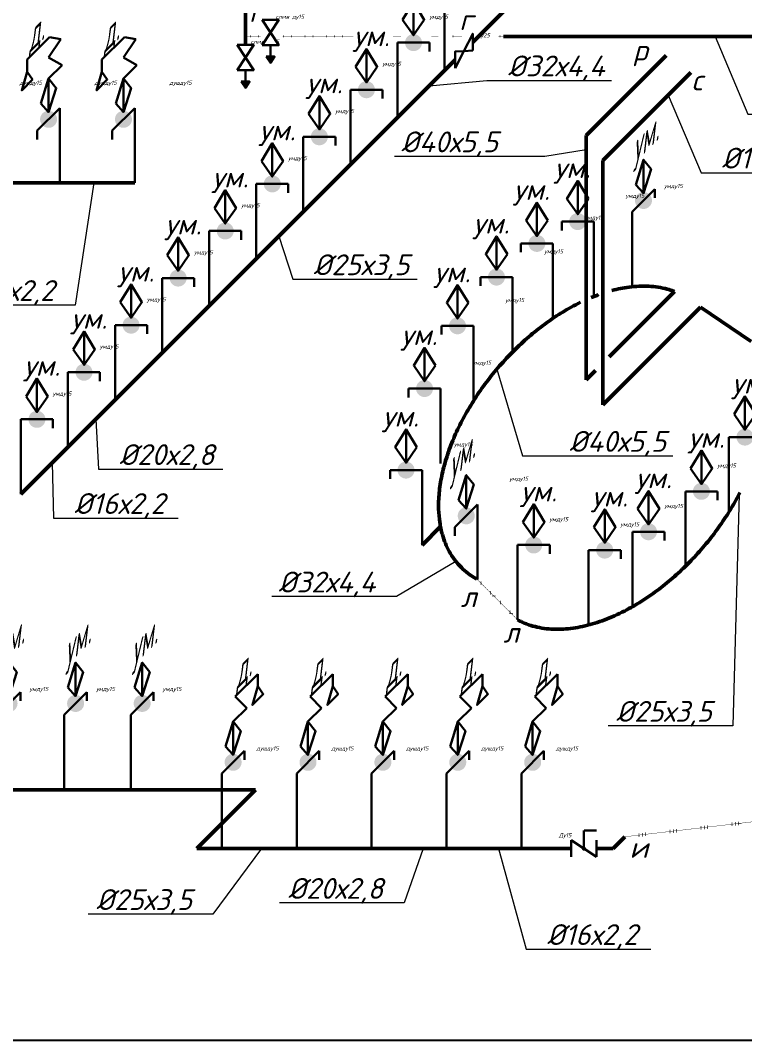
# Model space of a CAD drawing. Header units: millimetres. Extents: x -473555 to 660023, y 5037 to 453528.
# Drawn here: x 99229 to 107932, y 12158 to 24414 of the extents above; entities that cross this region are included whole.
import ezdxf
from ezdxf import colors
from ezdxf.entities.mleader import LeaderData, LeaderLine
from ezdxf.enums import TextEntityAlignment as Align
from ezdxf.math import Vec2, Vec3

# ---------------------------------------------------------------- set-up
doc = ezdxf.new("R2010")
doc.units = ezdxf.units.MM
doc.set_wipeout_variables(frame=1)
doc.linetypes.add('ACAD_ISO07W100', pattern=[3, 0, -3])
doc.layers.add('_ВК-маска', color=255, linetype='Continuous', transparency=0.9)
doc.layers.add('_ВК-Спецификация', color=3, linetype='Continuous', lineweight=15, plot=False, transparency=0.5)
doc.layers.add('ВК_defpoints', color=7, linetype='Continuous', plot=False)
doc.layers.add('ВК_T3', color=1, linetype='Continuous', lineweight=50)
doc.layers.add('ВК_T4', color=30, linetype='Continuous', lineweight=50)
doc.layers.add('ВК_Т4_текст', color=30, linetype='Continuous')
doc.layers.add('ВК_ТЗ_текст', color=1, linetype='Continuous')
doc.styles.add('ISOPEUR', font='isocpeui.ttf')

# ---------------------------------------------------------------- blocks, each defined once
blk = doc.blocks.new('*U32')
at = {"color": 0, "linetype": 'ByBlock', "lineweight": 30}
for p, q in [((136, 1526), (136, 1124)), ((272, 1172), (0, 900)), ((272, 1172), (272, 1067)), ((0, 0), (0, 900))]:
    blk.add_line(p, q, dxfattribs=at)
blk.add_lwpolyline([(44, 1226), (136, 1526), (228, 1411), (136, 1124)], close=True, dxfattribs=at)
at = {"color": 0, "linetype": 'ByBlock', "lineweight": 30, "const_width": 102}
blk.add_lwpolyline([(85, 1036, 1), (187, 1036, 1)], format="xyb", close=True, dxfattribs=at)
at = {"color": 0, "lineweight": -2, "style": 'ISOPEUR', "oblique": 45}
blk.add_text('ум.', height=250, rotation=45, dxfattribs=at).set_placement((86, 1716), align=Align.MIDDLE_CENTER)
at = {"layer": '_ВК-Спецификация', "style": 'ISOPEUR'}
blk.add_attdef('ДУ', text='', height=50, dxfattribs=at).set_placement((495, 1185), align=Align.CENTER)
blk = doc.blocks.new('*U34')
at = {"color": 0, "linetype": 'ByBlock', "lineweight": 30}
for p, q in [((-395, 1481), (-123, 1753)), ((-136, 1507), (13, 1728)), ((-123, 1753), (13, 1728)), ((-395, 1481), (-395, 1335)), ((26, 1416), (-136, 1507)), ((-136, 1253), (26, 1416)), ((-136, 1253), (-136, 852)), ((0, 900), (-272, 628)), ((0, 0), (0, 900)), ((-272, 628), (-272, 522))]:
    blk.add_line(p, q, dxfattribs=at)
for points in [[(-395, 1335), (-459, 1111), (-330, 1241)], [(-228, 954), (-136, 1253), (-44, 1139), (-136, 852)]]:
    blk.add_lwpolyline(points, close=True, dxfattribs=at)
at = {"color": 0, "linetype": 'ByBlock', "lineweight": 30, "const_width": 102}
blk.add_lwpolyline([(-187, 764, 1), (-85, 764, 1)], format="xyb", close=True, dxfattribs=at)
at = {"color": 0, "lineweight": -2, "style": 'ISOPEUR', "oblique": 45}
blk.add_text('д.', height=250, rotation=45, dxfattribs=at).set_placement((-362, 1735), align=Align.MIDDLE_CENTER)
at = {"layer": '_ВК-Спецификация', "style": 'ISOPEUR'}
blk.add_attdef('ДУ', text='', height=50, dxfattribs=at).set_placement((549, 1178), align=Align.CENTER)
blk = doc.blocks.new('*U27')
at = {"color": 0, "linetype": 'ByBlock', "lineweight": 30}
for p, q in [((193, 1389), (193, 988)), ((0, 0), (0, 900)), ((385, 900), (0, 900)), ((385, 900), (385, 794))]:
    blk.add_line(p, q, dxfattribs=at)
blk.add_lwpolyline([(62, 1175), (193, 1389), (323, 1175), (193, 988)], close=True, dxfattribs=at)
at = {"color": 0, "linetype": 'ByBlock', "lineweight": 30, "const_width": 102}
blk.add_lwpolyline([(142, 900, 1), (244, 900, 1)], format="xyb", close=True, dxfattribs=at)
at = {"color": 0, "lineweight": -2, "style": 'ISOPEUR'}
blk.add_text('ум.', height=250, dxfattribs=at).set_placement((254, 1548), align=Align.MIDDLE_CENTER)
at = {"layer": '_ВК-Спецификация', "style": 'ISOPEUR'}
blk.add_attdef('ДУ', text='', height=50, dxfattribs=at).set_placement((495, 1185), align=Align.CENTER)
blk = doc.blocks.new('*U36')
at = {"color": 0, "linetype": 'ByBlock', "lineweight": 30}
for p, q in [((-193, 1389), (-193, 988)), ((-385, 900), (0, 900)), ((-385, 900), (-385, 794)), ((0, 0), (0, 900))]:
    blk.add_line(p, q, dxfattribs=at)
blk.add_lwpolyline([(-62, 1175), (-193, 1389), (-323, 1175), (-193, 988)], close=True, dxfattribs=at)
at = {"color": 0, "linetype": 'ByBlock', "lineweight": 30, "const_width": 102}
blk.add_lwpolyline([(-142, 900, -1), (-244, 900, -1)], format="xyb", close=True, dxfattribs=at)
at = {"color": 0, "lineweight": -2, "style": 'ISOPEUR'}
blk.add_text('ум.', height=250, dxfattribs=at).set_placement((-256, 1548), align=Align.MIDDLE_CENTER)
at = {"layer": '_ВК-Спецификация', "style": 'ISOPEUR'}
blk.add_attdef('ДУ', text='', height=50, dxfattribs=at).set_placement((495, 1185), align=Align.CENTER)
blk = doc.blocks.new('*U30')
at = {"color": 0, "linetype": 'ByBlock', "lineweight": 30}
for p, q in [((-136, 1253), (-136, 852)), ((0, 900), (-272, 628)), ((0, 0), (0, 900)), ((-272, 628), (-272, 522))]:
    blk.add_line(p, q, dxfattribs=at)
blk.add_lwpolyline([(-228, 954), (-136, 1253), (-44, 1139), (-136, 852)], close=True, dxfattribs=at)
at = {"color": 0, "linetype": 'ByBlock', "lineweight": 30, "const_width": 102}
blk.add_lwpolyline([(-187, 764, 1), (-85, 764, 1)], format="xyb", close=True, dxfattribs=at)
at = {"color": 0, "lineweight": -2, "style": 'ISOPEUR', "oblique": 45}
blk.add_text('ум.', height=250, rotation=45, dxfattribs=at).set_placement((-262, 1419), align=Align.MIDDLE_CENTER)
at = {"layer": '_ВК-Спецификация', "style": 'ISOPEUR'}
blk.add_attdef('ДУ', text='', height=50, dxfattribs=at).set_placement((495, 1185), align=Align.CENTER)
blk = doc.blocks.new('_None')
blk = doc.blocks.new('*U106')
at = {"linetype": 'ByBlock', "lineweight": 30}
for p, q in [((0, 0), (0, 216)), ((2, 216), (150, 216)), ((-152, 100), (0, 0)), ((-152, -100), (-152, 100)), ((0, 0), (152, -100)), ((152, -100), (152, 100))]:
    blk.add_line(p, q, dxfattribs=at)
at = {"const_width": 25}
blk.add_lwpolyline([(-13, 0, 1), (12, 0, 1)], format="xyb", close=True, dxfattribs=at)
at = {"layer": '_ВК-Спецификация', "style": 'ISOPEUR'}
blk.add_text('Ду15', height=50, dxfattribs=at).set_placement((-225, 160), align=Align.MIDDLE_CENTER)
blk = doc.blocks.new('*U35')
at = {"color": 0, "linetype": 'ByBlock', "lineweight": 30}
for p, q in [((162, 1825), (434, 2096)), ((434, 2096), (434, 1950)), ((299, 1688), (162, 1825)), ((136, 1526), (299, 1688)), ((136, 1526), (136, 1124)), ((272, 1172), (0, 900)), ((272, 1172), (272, 1067)), ((0, 0), (0, 900))]:
    blk.add_line(p, q, dxfattribs=at)
for points in [[(434, 1950), (369, 1726), (498, 1856)], [(44, 1226), (136, 1526), (228, 1411), (136, 1124)]]:
    blk.add_lwpolyline(points, close=True, dxfattribs=at)
at = {"color": 0, "linetype": 'ByBlock', "lineweight": 30, "const_width": 102}
blk.add_lwpolyline([(85, 1036, 1), (187, 1036, 1)], format="xyb", close=True, dxfattribs=at)
at = {"color": 0, "lineweight": -2, "style": 'ISOPEUR', "oblique": 45}
blk.add_text('д.', height=250, rotation=45, dxfattribs=at).set_placement((185, 2090), align=Align.MIDDLE_CENTER)
at = {"layer": '_ВК-Спецификация', "style": 'ISOPEUR'}
blk.add_attdef('ДУ', text='', height=50, dxfattribs=at).set_placement((549, 1178), align=Align.CENTER)
blk = doc.blocks.new('*U28')
at = {"color": 0, "linetype": 'ByBlock', "lineweight": 30}
for p, q in [((193, 1389), (193, 988)), ((0, 0), (0, 900)), ((385, 900), (0, 900)), ((385, 900), (385, 794))]:
    blk.add_line(p, q, dxfattribs=at)
blk.add_lwpolyline([(62, 1175), (193, 1389), (323, 1175), (193, 988)], close=True, dxfattribs=at)
at = {"color": 0, "linetype": 'ByBlock', "lineweight": 30, "const_width": 102}
blk.add_lwpolyline([(142, 900, 1), (244, 900, 1)], format="xyb", close=True, dxfattribs=at)
at = {"color": 0, "lineweight": -2, "style": 'ISOPEUR'}
blk.add_text('ум.', height=250, dxfattribs=at).set_placement((254, 1548), align=Align.MIDDLE_CENTER)
at = {"layer": '_ВК-Спецификация', "style": 'ISOPEUR'}
blk.add_attdef('ДУ', text='', height=50, dxfattribs=at).set_placement((495, 1185), align=Align.CENTER)
blk = doc.blocks.new('*U103')
at = {"layer": '_ВК-Спецификация', "style": 'ISOPEUR'}
blk.add_attdef('ДУ', text='', height=50, dxfattribs=at).set_placement((235, 165), align=Align.CENTER)
blk.add_wipeout([(-107, -207), (-107, -7), (0, 0)]).dxf.layer = '_ВК-маска'
blk.add_wipeout([(107, 207), (107, 7), (0, 0)]).dxf.layer = '_ВК-маска'
at = {"linetype": 'ByBlock', "lineweight": 30}
for points in [[(107, 7), (0, 0), (107, 207), (107, 7)], [(-107, -207), (0, 0), (-107, -7), (-107, -207)]]:
    blk.add_lwpolyline(points, dxfattribs=at)
blk = doc.blocks.new('*U116')
at = {"linetype": 'ByBlock', "lineweight": 30}
h = blk.add_hatch(color=256, dxfattribs=at)
h.dxf.hatch_style = 1
h.paths.add_polyline_path([(-50, -289), (0, -365), (50, -289)])
blk.add_lwpolyline([(-50, -289), (50, -289), (0, -365), (-50, -289)], dxfattribs=at)
at = {"layer": '_ВК-Спецификация', "style": 'ISOPEUR'}
blk.add_attdef('ДУ', text='', height=50, dxfattribs=at).set_placement((235, 165), align=Align.CENTER)
blk.add_wipeout([(0, 0), (-100, 151), (100, 151)]).dxf.layer = '_ВК-маска'
blk.add_wipeout([(0, 0), (-100, 151), (100, 151)]).dxf.layer = '_ВК-маска'
blk.add_wipeout([(-100, 151), (100, 151), (0, 0)]).dxf.layer = '_ВК-маска'
at = {"linetype": 'ByBlock', "lineweight": 30}
blk.add_lwpolyline([(-100, 151), (0, 0), (100, 151), (-100, 151)], dxfattribs=at)
blk.add_wipeout([(0, 0), (-100, -152), (100, -152)]).dxf.layer = '_ВК-маска'
blk.add_line((0, -152), (0, -346), dxfattribs=at)
blk.add_lwpolyline([(-100, -152), (0, 0), (100, -152), (-100, -152)], dxfattribs=at)

msp = doc.modelspace()

# ---------------------------------------------------------------- linework, layer by layer
at = {"layer": 'ВК_defpoints', "color": 1}
msp.add_lwpolyline([(81941, 36314.1), (148693.1, 36314.1), (148693.1, 12158.1), (81941, 12158.1)], close=True, dxfattribs=at)
at = {"layer": 'ВК_T3'}
for p, q in [((105033.2, 24519.9), (104666.4, 24153)), ((104452.1, 23938.8), (99234.9, 18721.6)), ((106028.9, 23031.3), (106989.9, 23992.3)), ((106028.9, 20095.8), (106028.9, 23031.3)), ((100603.6, 22461.5), (98803.6, 22461.5)), ((106306.5, 20373.4), (107089.6, 21156.5)), ((106028.9, 20095.8), (106141.8, 20208.7)), ((104056.2, 18111.8), (104277.1, 18336)), ((97156.4, 15172.4), (102056.4, 15172.4)), ((102056.4, 15172.4), (101349.3, 14465.3)), ((101349.3, 14465.3), (105849.3, 14465.3))]:
    msp.add_line(p, q, dxfattribs=at)
at = {"layer": 'ВК_T3', "linetype": 'ACAD_ISO07W100'}
msp.add_line((105205.1, 17212), (104714, 17703.1), dxfattribs=at)
at = {"layer": 'ВК_T3'}
for points, knots in [([(107089.6, 21156.5), (107085.4, 21158.1), (107081.3, 21159.6), (107053, 21170), (107028.5, 21177.8), (106968, 21194.5), (106931.5, 21202.3), (106857.2, 21214), (106819.3, 21217.9), (106742.4, 21222), (106703.3, 21222.2), (106624.1, 21218.9), (106584.1, 21215.4), (106475.9, 21201.4), (106407, 21187.6), (106337.5, 21169.2)], [0.20589622, 0.20589622, 0.20589622, 0.20589622, 0.21522287, 0.21522287, 0.26902859, 0.26902859, 0.34555135, 0.34555135, 0.42207412, 0.42207412, 0.49859688, 0.49859688, 0.57511964, 0.57511964, 0.70328651, 0.70328651, 0.70328651, 0.70328651]), ([(105960.8, 21027.2), (105922.8, 21008.8), (105884.8, 20989.1), (105780.5, 20931.6), (105714.4, 20891.5), (105583.8, 20804.6), (105519.2, 20757.9), (105392.4, 20658.5), (105330.1, 20605.9), (105208.8, 20495.4), (105149.6, 20437.6), (105035.3, 20317.5), (104980.1, 20255.3), (104874.3, 20127.3), (104823.7, 20061.5), (104727.9, 19927.3), (104682.7, 19858.8), (104598.2, 19720.1), (104558.9, 19649.8), (104486.9, 19508.5), (104454.2, 19437.3), (104395.7, 19295.1), (104369.9, 19224), (104325.9, 19082.6), (104307.6, 19012.4), (104278.9, 18873.7), (104268.4, 18805.2), (104255.6, 18670.7), (104253.3, 18604.7), (104256.9, 18487.3), (104261.4, 18435.3), (104276.4, 18334.1), (104286.9, 18284.9), (104310.8, 18201.2), (104322.9, 18166), (104350.7, 18097.9), (104366.4, 18065), (104401.4, 18001.6), (104420.6, 17971.2), (104462.7, 17913.3), (104485.4, 17885.9), (104534.2, 17834.2), (104560.3, 17810), (104615.3, 17765.2), (104644.3, 17744.6), (104687.5, 17718), (104700.7, 17710.3), (104714, 17703.1)], [0.9323725, 0.9323725, 0.9323725, 0.9323725, 1.0015431, 1.0015431, 1.1228147, 1.1228147, 1.2440863, 1.2440863, 1.3653578, 1.3653578, 1.4866294, 1.4866294, 1.607901, 1.607901, 1.7291726, 1.7291726, 1.8504442, 1.8504442, 1.9717158, 1.9717158, 2.0929873, 2.0929873, 2.2142589, 2.2142589, 2.3355305, 2.3355305, 2.4568021, 2.4568021, 2.5780737, 2.5780737, 2.6781746, 2.6781746, 2.7782756, 2.7782756, 2.854308, 2.854308, 2.9303404, 2.9303404, 3.0063728, 3.0063728, 3.0824052, 3.0824052, 3.1584377, 3.1584377, 3.2344701, 3.2344701, 3.2668615, 3.2668615, 3.2668615, 3.2668615]), ([(105205.1, 17212), (105223.1, 17202.2), (105241.5, 17193), (105293, 17169.6), (105326.9, 17156.7), (105396.3, 17134.8), (105432, 17125.9), (105504.9, 17111.7), (105542.1, 17106.6), (105617.7, 17100.1), (105656.2, 17098.7), (105734.2, 17099.5), (105773.7, 17101.8), (105889.3, 17113.4), (105966.4, 17127.3), (106122.5, 17167), (106201.4, 17192.8), (106359.8, 17255.5), (106439.2, 17292.4), (106583.6, 17369.2), (106648.7, 17407.5), (106777.7, 17490.5), (106841.5, 17535.2), (106967, 17630.5), (107028.7, 17681.1), (107149.3, 17787.4), (107208.2, 17843.2), (107322.3, 17959.1), (107377.6, 18019.3), (107483.9, 18143.3), (107534.8, 18207.1), (107631.8, 18337.6), (107677.7, 18404.3), (107764.1, 18539.5), (107804.5, 18608.1), (107853.6, 18699.3), (107865.2, 18721.3), (107876.4, 18743.3)], [3.2668615, 3.2668615, 3.2668615, 3.2668615, 3.3105025, 3.3105025, 3.3865349, 3.3865349, 3.4625673, 3.4625673, 3.5385997, 3.5385997, 3.6146321, 3.6146321, 3.6906645, 3.6906645, 3.8347444, 3.8347444, 3.9788243, 3.9788243, 4.1229042, 4.1229042, 4.242106, 4.242106, 4.3613078, 4.3613078, 4.4805096, 4.4805096, 4.5997114, 4.5997114, 4.7189131, 4.7189131, 4.8381149, 4.8381149, 4.9573167, 4.9573167, 5.0765185, 5.0765185, 5.114317, 5.114317, 5.114317, 5.114317])]:
    msp.add_open_spline(points, degree=3, knots=knots, dxfattribs=at)
msp.add_open_spline([(106178, 21119.3), (106148.4, 21108.6), (106118.7, 21097.1), (106089, 21084.8)], degree=3, dxfattribs=at)
at = {"layer": 'ВК_T4'}
for p, q in [((101933.2, 25819.9), (101933.2, 24219.9)), ((105033.2, 24219.9), (114957.5, 24219.9)), ((106228.9, 22731.3), (107285.3, 23787.7)), ((106228.9, 19795.8), (106228.9, 22731.3)), ((106228.9, 19795.8), (107403.3, 20970.2)), ((108013, 20556.3), (107403.3, 20970.2)), ((106352.3, 14465.3), (106493.7, 14606.8)), ((106152.3, 14465.3), (106352.3, 14465.3))]:
    msp.add_line(p, q, dxfattribs=at)
at = {"layer": 'ВК_T4', "linetype": 'ACAD_ISO07W100'}
msp.add_line((118218.6, 15981), (106493.7, 14606.8), dxfattribs=at)
at = {"layer": 'ВК_Т4_текст', "linetype": 'ACAD_ISO07W100'}
for p, q in [((102113.3, 24219.9), (101933.2, 24219.9)), ((103229.1, 24219.9), (102381.4, 24219.9)), ((103800, 24219.9), (103707.3, 24219.9)), ((104247.9, 24219.9), (104169.2, 24219.9)), ((104533.4, 24219.9), (104420.2, 24219.9)), ((105033.2, 24219.9), (104971.5, 24219.9))]:
    msp.add_line(p, q, dxfattribs=at)

# ---------------------------------------------------------------- block references
at = {"layer": 'ВК_T3'}
for name, p, values in [('*U27', (104326.1, 23812.7), {'ДУ': 'умду15'}), ('*U27', (103760.4, 23247.1), {'ДУ': 'умду15'}), ('*U34', (98803.6, 22461.5), {'ДУ': 'душду15'}), ('*U34', (99703.6, 22461.5), {'ДУ': 'душду15'}), ('*U34', (100603.6, 22461.5), {'ДУ': 'душду15'}), ('*U27', (103194.7, 22681.4), {'ДУ': 'умду15'}), ('*U27', (102629, 22115.7), {'ДУ': 'умду15'}), ('*U32', (106581.1, 21214.5), {'ДУ': 'умду15'}), ('*U27', (102063.3, 21550), {'ДУ': 'умду15'}), ('*U36', (106119.8, 21097.3), {'ДУ': 'умду15'}), ('*U27', (101497.7, 20984.3), {'ДУ': 'умду15'}), ('*U36', (105629.7, 20835.1), {'ДУ': 'умду15'}), ('*U27', (100932, 20418.6), {'ДУ': 'умду15'}), ('*U36', (105143.7, 20430.2), {'ДУ': 'умду15'}), ('*U28', (100366.3, 19853), {'ДУ': 'умду15'}), ('*U36', (104675, 19844.8), {'ДУ': 'умду15'}), ('*U27', (99800.6, 19287.3), {'ДУ': 'умду15'}), ('*U36', (104279.1, 19091.5), {'ДУ': 'умду15'}), ('*U27', (99234.9, 18721.6), {'ДУ': 'умду15'}), ('*U27', (107743.8, 18508.2), {'ДУ': 'умду15'}), ('*U36', (104056.2, 18111.8), {'ДУ': 'умду15'}), ('*U30', (104723.1, 17698.2), {'ДУ': 'умду15'}), ('*U27', (107220.5, 17856.5), {'ДУ': 'умду15'}), ('*U27', (106584.8, 17371.1), {'ДУ': 'умду15'}), ('*U27', (105205.1, 17212), {'ДУ': 'умду15'}), ('*U27', (106058.3, 17150.7), {'ДУ': 'умду15'}), ('*U32', (98956.4, 15172.4), {'ДУ': 'умду15'}), ('*U32', (99756.4, 15172.4), {'ДУ': 'умду15'}), ('*U32', (100556.4, 15172.4), {'ДУ': 'умду15'}), ('*U35', (101649.3, 14465.3), {'ДУ': 'душду15'}), ('*U35', (102549.3, 14465.3), {'ДУ': 'душду15'}), ('*U35', (103449.3, 14465.3), {'ДУ': 'душду15'}), ('*U35', (104349.3, 14465.3), {'ДУ': 'душду15'}), ('*U35', (105249.3, 14465.3), {'ДУ': 'душду15'})]:
    msp.add_blockref(name, p, dxfattribs=at).add_auto_attribs(values)
at = {"layer": 'ВК_T4'}
msp.add_blockref('*U106', (106000.8, 14465.3), dxfattribs=at)

# ---------------------------------------------------------------- texts
at = {"layer": 'ВК_T3', "linetype": 'Continuous', "style": 'ISOPEUR'}
for s, p in [('р', (106591.1, 23931.3)), ('л', (104521, 17366.2)), ('л', (105032.5, 16938.1))]:
    msp.add_text(s, height=250, dxfattribs=at).set_placement(p)
at = {"layer": 'ВК_T4', "linetype": 'Continuous', "style": 'ISOPEUR'}
for s, p in [('с', (107295.7, 23572.9)), ('и', (106549.4, 14354.2))]:
    msp.add_text(s, height=250, dxfattribs=at).set_placement(p)
at = {"layer": 'ВК_ТЗ_текст', "linetype": 'Continuous', "style": 'ISOPEUR'}
for p in [(101978, 24396.2), (104503.5, 24298.7)]:
    msp.add_text('г', height=250, dxfattribs=at).set_placement(p)

# ---------------------------------------------------------------- leaders
at = {"layer": 'ВК_Т4_текст', "linetype": 'Continuous'}
ml = msp.add_multileader_mtext('Standard', dxfattribs=at)
ml.set_content('%%C25x3,5', color=256, style='ISOPEUR')
ml.set_leader_properties(lineweight=15)
ml.set_arrow_properties(name='NONE')
ml.build(insert=Vec2(0, 0))
ml.multileader.update_dxf_attribs({"text_left_attachment_type": 6, "text_right_attachment_type": 6, "dogleg_length": 0.1, "arrow_head_size": 400, "scale": 100})
ctx = ml.context
ctx.base_point, ctx.scale, ctx.char_height, ctx.arrow_head_size, ctx.landing_gap_size, ctx.plane_origin = Vec3(107982.3, 23286.5), 100, 250, 400, 200, Vec3(98205.5, 11944)
ctx.left_attachment, ctx.right_attachment, ctx.text_align_type = 6, 6, 1
notes = []
notes.append((ctx, [(1, (1, 1, 0), (107972.3, 23286.5), (1, 0), 10, [(0, [(107578.4, 24219.9)], 0, [])])]))
ctx.mtext.insert, ctx.mtext.alignment, ctx.mtext.flow_direction = Vec3(108777.9, 23586.5), 2, 5
ml = msp.add_multileader_mtext('Standard', dxfattribs=at)
ml.set_content('%%C16х2,2', color=256, style='ISOPEUR')
ml.set_leader_properties(lineweight=15)
ml.set_arrow_properties(name='NONE')
ml.build(insert=Vec2(0, 0))
ml.multileader.update_dxf_attribs({"text_left_attachment_type": 6, "text_right_attachment_type": 6, "dogleg_length": 0.1, "arrow_head_size": 400, "scale": 100})
ctx = ml.context
ctx.base_point, ctx.scale, ctx.char_height, ctx.arrow_head_size, ctx.landing_gap_size, ctx.plane_origin = Vec3(107419.2, 22584.4), 100, 250, 400, 200, Vec3(97642.5, 11241.9)
ctx.left_attachment, ctx.right_attachment, ctx.text_align_type = 6, 6, 1
notes.append((ctx, [(1, (1, 1, 0), (107409.2, 22584.4), (1, 0), 10, [(0, [(107015.3, 23517.8)], 0, [])])]))
ctx.mtext.insert, ctx.mtext.alignment, ctx.mtext.flow_direction = Vec3(108203.9, 22884.4), 2, 5
at = {"layer": 'ВК_ТЗ_текст', "linetype": 'Continuous'}
ml = msp.add_multileader_mtext('Standard', dxfattribs=at)
ml.set_content('%%C32х4,4', color=256, style='ISOPEUR')
ml.set_leader_properties(lineweight=15)
ml.set_arrow_properties(name='NONE')
ml.build(insert=Vec2(0, 0))
ml.multileader.update_dxf_attribs({"text_left_attachment_type": 6, "text_right_attachment_type": 6, "dogleg_length": 0.1, "arrow_head_size": 400, "scale": 100})
ctx = ml.context
ctx.base_point, ctx.scale, ctx.char_height, ctx.arrow_head_size, ctx.landing_gap_size, ctx.plane_origin = Vec3(104843.5, 23692.2), 100, 250, 400, 200, Vec3(99030.7, 16713.4)
ctx.left_attachment, ctx.right_attachment, ctx.text_align_type = 6, 6, 1
notes.append((ctx, [(1, (1, 1, 0), (104833.5, 23692.2), (1, 0), 10, [(0, [(104139.8, 23626.5)], 0, [])])]))
ctx.mtext.insert, ctx.mtext.alignment, ctx.mtext.flow_direction = Vec3(105669.7, 23992.2), 2, 5
ml = msp.add_multileader_mtext('Standard', dxfattribs=at)
ml.set_content('%%C40х5,5', color=256, style='ISOPEUR')
ml.set_leader_properties(lineweight=15)
ml.set_arrow_properties(name='NONE')
ml.build(insert=Vec2(0, 0))
ml.multileader.update_dxf_attribs({"text_left_attachment_type": 6, "text_right_attachment_type": 6, "dogleg_length": 0.1, "arrow_head_size": 400, "scale": 100})
ctx = ml.context
ctx.base_point, ctx.scale, ctx.char_height, ctx.arrow_head_size, ctx.landing_gap_size, ctx.plane_origin = Vec3(103561.2, 22779.8), 100, 250, 400, 200, Vec3(98104.6, 14386.4)
ctx.left_attachment, ctx.right_attachment, ctx.text_align_type = 6, 6, 1
notes.append((ctx, [(0, (1, 1, 0), (105532.4, 22779.8), (-1, 0), 319.9, [(0, [(106028.9, 22860.2)], 0, [])])]))
ctx.mtext.insert, ctx.mtext.alignment, ctx.mtext.flow_direction = Vec3(104386.9, 23079.8), 2, 5
ml = msp.add_multileader_mtext('Standard', dxfattribs=at)
ml.set_content('%%C16х2,2', color=256, style='ISOPEUR')
ml.set_leader_properties(lineweight=15)
ml.set_arrow_properties(name='NONE')
ml.build(insert=Vec2(0, 0))
ml.multileader.update_dxf_attribs({"text_left_attachment_type": 6, "text_right_attachment_type": 6, "dogleg_length": 0.1, "arrow_head_size": 400, "scale": 100})
ctx = ml.context
ctx.base_point, ctx.scale, ctx.char_height, ctx.arrow_head_size, ctx.landing_gap_size, ctx.plane_origin = Vec3(98308.1, 20993.9), 100, 250, 400, 200, Vec3(95667.9, 13379.7)
ctx.left_attachment, ctx.right_attachment, ctx.text_align_type = 6, 6, 1
notes.append((ctx, [(0, (1, 1, 0), (99887.6, 20993.9), (-1, 0), 10, [(0, [(100113.4, 22461.5)], 0, [])])]))
ctx.mtext.insert, ctx.mtext.alignment, ctx.mtext.flow_direction = Vec3(99092.8, 21293.9), 2, 5
ml = msp.add_multileader_mtext('Standard', dxfattribs=at)
ml.set_content('%%C25х3,5', color=256, style='ISOPEUR')
ml.set_leader_properties(lineweight=15)
ml.set_arrow_properties(name='NONE')
ml.build(insert=Vec2(0, 0))
ml.multileader.update_dxf_attribs({"text_left_attachment_type": 6, "text_right_attachment_type": 6, "dogleg_length": 0.1, "arrow_head_size": 400, "scale": 100})
ctx = ml.context
ctx.base_point, ctx.scale, ctx.char_height, ctx.arrow_head_size, ctx.landing_gap_size, ctx.plane_origin = Vec3(102511.1, 21303.5), 100, 250, 400, 200, Vec3(97505.2, 12776.4)
ctx.left_attachment, ctx.right_attachment, ctx.text_align_type = 6, 6, 1
notes.append((ctx, [(1, (1, 1, 0), (102501.1, 21303.5), (1, 0), 10, [(0, [(102333.5, 21820.2)], 0, [])])]))
ctx.mtext.insert, ctx.mtext.alignment, ctx.mtext.flow_direction = Vec3(103327.5, 21603.5), 2, 5
ml = msp.add_multileader_mtext('Standard', dxfattribs=at)
ml.set_content('%%C32х4,4', color=256, style='ISOPEUR')
ml.set_leader_properties(lineweight=15)
ml.set_arrow_properties(name='NONE')
ml.build(insert=Vec2(0, 0))
ml.multileader.update_dxf_attribs({"text_left_attachment_type": 6, "text_right_attachment_type": 6, "dogleg_length": 0.1, "arrow_head_size": 400, "scale": 100})
ctx = ml.context
ctx.base_point, ctx.scale, ctx.char_height, ctx.arrow_head_size, ctx.landing_gap_size, ctx.plane_origin = Vec3(92147.7, 19681.5), 100, 250, 400, 200, Vec3(97470, 12167.7)
ctx.left_attachment, ctx.right_attachment, ctx.text_align_type = 6, 6, 1
notes.append((ctx, [(0, (1, 1, 0), (92137.7, 19681.5), (1, 0), 10, [(0, [(92284.3, 20400.3)], 0, [])])]))
ctx.mtext.insert, ctx.mtext.rotation, ctx.mtext.width, ctx.mtext.defined_height, ctx.mtext.alignment, ctx.mtext.flow_direction = Vec3(92973.8, 19981.5), 6.2831853, 501.929, 594.3, 2, 5
ml = msp.add_multileader_mtext('Standard', dxfattribs=at)
ml.set_content('%%C40х5,5', color=256, style='ISOPEUR')
ml.set_leader_properties(lineweight=15)
ml.set_arrow_properties(name='NONE')
ml.build(insert=Vec2(0, 0))
ml.multileader.update_dxf_attribs({"text_left_attachment_type": 6, "text_right_attachment_type": 6, "dogleg_length": 0.1, "arrow_head_size": 400, "scale": 100})
ctx = ml.context
ctx.base_point, ctx.scale, ctx.char_height, ctx.arrow_head_size, ctx.landing_gap_size, ctx.plane_origin = Vec3(105582.5, 19181.5), 100, 250, 400, 200, Vec3(99500.1, 10938)
ctx.left_attachment, ctx.right_attachment, ctx.text_align_type = 6, 6, 1
notes.append((ctx, [(1, (1, 1, 0), (105262.6, 19181.5), (1, 0), 319.9, [(0, [(104954.8, 20224.3)], 0, [])])]))
ctx.mtext.insert, ctx.mtext.alignment, ctx.mtext.flow_direction = Vec3(106408.1, 19481.5), 2, 5
ml = msp.add_multileader_mtext('Standard', dxfattribs=at)
ml.set_content('%%C20х2,8', color=256, style='ISOPEUR')
ml.set_leader_properties(lineweight=15)
ml.set_arrow_properties(name='NONE')
ml.build(insert=Vec2(0, 0))
ml.multileader.update_dxf_attribs({"text_left_attachment_type": 6, "text_right_attachment_type": 6, "dogleg_length": 0.1, "arrow_head_size": 400, "scale": 100})
ctx = ml.context
ctx.base_point, ctx.scale, ctx.char_height, ctx.arrow_head_size, ctx.landing_gap_size, ctx.plane_origin = Vec3(100176.1, 19022.8), 100, 250, 400, 200, Vec3(93095.8, 11130.2)
ctx.left_attachment, ctx.right_attachment, ctx.text_align_type = 6, 6, 1
notes.append((ctx, [(1, (1, 1, 0), (100166.1, 19022.8), (1, 0), 10, [(0, [(100137.4, 19624)], 0, [])])]))
ctx.mtext.insert, ctx.mtext.alignment, ctx.mtext.flow_direction = Vec3(100989.7, 19322.8), 2, 5
ml = msp.add_multileader_mtext('Standard', dxfattribs=at)
ml.set_content('%%C16х2,2', color=256, style='ISOPEUR')
ml.set_leader_properties(lineweight=15)
ml.set_arrow_properties(name='NONE')
ml.build(insert=Vec2(0, 0))
ml.multileader.update_dxf_attribs({"text_left_attachment_type": 6, "text_right_attachment_type": 6, "dogleg_length": 0.1, "arrow_head_size": 400, "scale": 100})
ctx = ml.context
ctx.base_point, ctx.scale, ctx.char_height, ctx.arrow_head_size, ctx.landing_gap_size, ctx.plane_origin = Vec3(99636.8, 18434.8), 100, 250, 400, 200, Vec3(97388, 10793)
ctx.left_attachment, ctx.right_attachment, ctx.text_align_type = 6, 6, 1
notes.append((ctx, [(1, (1, 1, 0), (99626.8, 18434.8), (1, 0), 10, [(0, [(99611.1, 19097.7)], 0, [])])]))
ctx.mtext.insert, ctx.mtext.alignment, ctx.mtext.flow_direction = Vec3(100421.6, 18734.8), 2, 5
ml = msp.add_multileader_mtext('Standard', dxfattribs=at)
ml.set_content('%%C25х3,5', color=256, style='ISOPEUR')
ml.set_leader_properties(lineweight=15)
ml.set_arrow_properties(name='NONE')
ml.build(insert=Vec2(0, 0))
ml.multileader.update_dxf_attribs({"text_left_attachment_type": 6, "text_right_attachment_type": 6, "dogleg_length": 0.1, "arrow_head_size": 400, "scale": 100})
ctx = ml.context
ctx.base_point, ctx.scale, ctx.char_height, ctx.arrow_head_size, ctx.landing_gap_size, ctx.plane_origin = Vec3(106147.6, 15938.5), 100, 250, 400, 200, Vec3(102048.2, 7411.3)
ctx.left_attachment, ctx.right_attachment, ctx.text_align_type = 6, 6, 1
notes.append((ctx, [(0, (1, 1, 0), (107790.4, 15938.5), (-1, 0), 10, [(0, [(107865.2, 18721.3)], 0, [])])]))
ctx.mtext.insert, ctx.mtext.alignment, ctx.mtext.flow_direction = Vec3(106964, 16238.5), 2, 5
ml = msp.add_multileader_mtext('Standard', dxfattribs=at)
ml.set_content('%%C32х4,4', color=256, style='ISOPEUR')
ml.set_leader_properties(lineweight=15)
ml.set_arrow_properties(name='NONE')
ml.build(insert=Vec2(0, 0))
ml.multileader.update_dxf_attribs({"text_left_attachment_type": 6, "text_right_attachment_type": 6, "dogleg_length": 0.1, "arrow_head_size": 400, "scale": 100})
ctx = ml.context
ctx.base_point, ctx.scale, ctx.char_height, ctx.arrow_head_size, ctx.landing_gap_size, ctx.plane_origin = Vec3(102086.9, 17491.8), 100, 250, 400, 200, Vec3(96274.1, 10513)
ctx.left_attachment, ctx.right_attachment, ctx.text_align_type = 6, 6, 1
notes.append((ctx, [(0, (1, 1, 0), (103749.2, 17491.8), (-1, 0), 10, [(0, [(104462.7, 17913.3)], 0, [])])]))
ctx.mtext.insert, ctx.mtext.alignment, ctx.mtext.flow_direction = Vec3(102913.1, 17791.8), 2, 5
ml = msp.add_multileader_mtext('Standard', dxfattribs=at)
ml.set_content('%%C25х3,5', color=256, style='ISOPEUR')
ml.set_leader_properties(lineweight=15)
ml.set_arrow_properties(name='NONE')
ml.build(insert=Vec2(0, 0))
ml.multileader.update_dxf_attribs({"text_left_attachment_type": 6, "text_right_attachment_type": 6, "dogleg_length": 0.1, "arrow_head_size": 400, "scale": 100})
ctx = ml.context
ctx.base_point, ctx.scale, ctx.char_height, ctx.arrow_head_size, ctx.landing_gap_size, ctx.plane_origin = Vec3(99900.1, 13676.8), 100, 250, 400, 200, Vec3(94615.8, 4800)
ctx.left_attachment, ctx.right_attachment, ctx.text_align_type = 6, 6, 1
notes.append((ctx, [(0, (1, 1, 0), (101542.9, 13676.8), (-1, 0), 10, [(0, [(102124.6, 14465.3)], 0, [])])]))
ctx.mtext.insert, ctx.mtext.alignment, ctx.mtext.flow_direction = Vec3(100716.5, 13976.8), 2, 5
ml = msp.add_multileader_mtext('Standard', dxfattribs=at)
ml.set_content('%%C20х2,8', color=256, style='ISOPEUR')
ml.set_leader_properties(lineweight=15)
ml.set_arrow_properties(name='NONE')
ml.build(insert=Vec2(0, 0))
ml.multileader.update_dxf_attribs({"text_left_attachment_type": 6, "text_right_attachment_type": 6, "dogleg_length": 0.1, "arrow_head_size": 400, "scale": 100})
ctx = ml.context
ctx.base_point, ctx.scale, ctx.char_height, ctx.arrow_head_size, ctx.landing_gap_size, ctx.plane_origin = Vec3(102204.6, 13811.3), 100, 250, 400, 200, Vec3(96349.7, 9464.3)
ctx.left_attachment, ctx.right_attachment, ctx.text_align_type = 6, 6, 1
notes.append((ctx, [(0, (1, 1, 0), (103841.9, 13811.3), (-1, 0), 10, [(0, [(104070.7, 14465.3)], 0, [])])]))
ctx.mtext.insert, ctx.mtext.alignment, ctx.mtext.flow_direction = Vec3(103018.2, 14111.3), 2, 5
ml = msp.add_multileader_mtext('Standard', dxfattribs=at)
ml.set_content('%%C16х2,2', color=256, style='ISOPEUR')
ml.set_leader_properties(lineweight=15)
ml.set_arrow_properties(name='NONE')
ml.build(insert=Vec2(0, 0))
ml.multileader.update_dxf_attribs({"text_left_attachment_type": 6, "text_right_attachment_type": 6, "dogleg_length": 0.1, "arrow_head_size": 400, "scale": 100})
ctx = ml.context
ctx.base_point, ctx.scale, ctx.char_height, ctx.arrow_head_size, ctx.landing_gap_size, ctx.plane_origin = Vec3(105316.7, 13256.4), 100, 250, 400, 200, Vec3(98673, 4614.8)
ctx.left_attachment, ctx.right_attachment, ctx.text_align_type = 6, 6, 1
notes.append((ctx, [(1, (1, 1, 0), (105306.7, 13256.4), (1, 0), 10, [(0, [(104975.7, 14465.3)], 0, [])])]))
ctx.mtext.insert, ctx.mtext.alignment, ctx.mtext.flow_direction = Vec3(106101.5, 13556.4), 2, 5
for ctx, leaders in notes:
    for number, flags, end, landing, length, lines in leaders:
        leader = LeaderData()
        leader.index, (leader.has_last_leader_line, leader.has_dogleg_vector, leader.attachment_direction) = number, flags
        leader.last_leader_point, leader.dogleg_vector, leader.dogleg_length = Vec3(end), Vec3(landing), length
        for number, points, colour, breaks in lines:
            line = LeaderLine()
            line.index, line.vertices, line.color, line.breaks = number, Vec3.list(points), colors.encode_raw_color(colour), breaks
            leader.lines.append(line)
        ctx.leaders.append(leader)

# ---------------------------------------------------------------- next in the draw order: block references
at = {"layer": 'ВК_T3'}
msp.add_blockref('*U103', (104559.2, 24045.9), dxfattribs=at).add_auto_attribs({'ДУ': 'ду25'})
at = {"layer": 'ВК_T4'}
msp.add_blockref('*U116', (101933.2, 23968.4), dxfattribs=at).add_auto_attribs({'ДУ': 'слив ду15'})

# ---------------------------------------------------------------- next in the draw order: linework, layer by layer
msp.add_line((101933.2, 24219.9), (101933.2, 24119.9), dxfattribs=at)

# ---------------------------------------------------------------- next in the draw order: block references
at = {"layer": 'ВК_T3'}
msp.add_blockref('*U116', (102233.2, 24268.4), dxfattribs=at).add_auto_attribs({'ДУ': 'слив ду15'})

doc.saveas('drawing.dxf')
